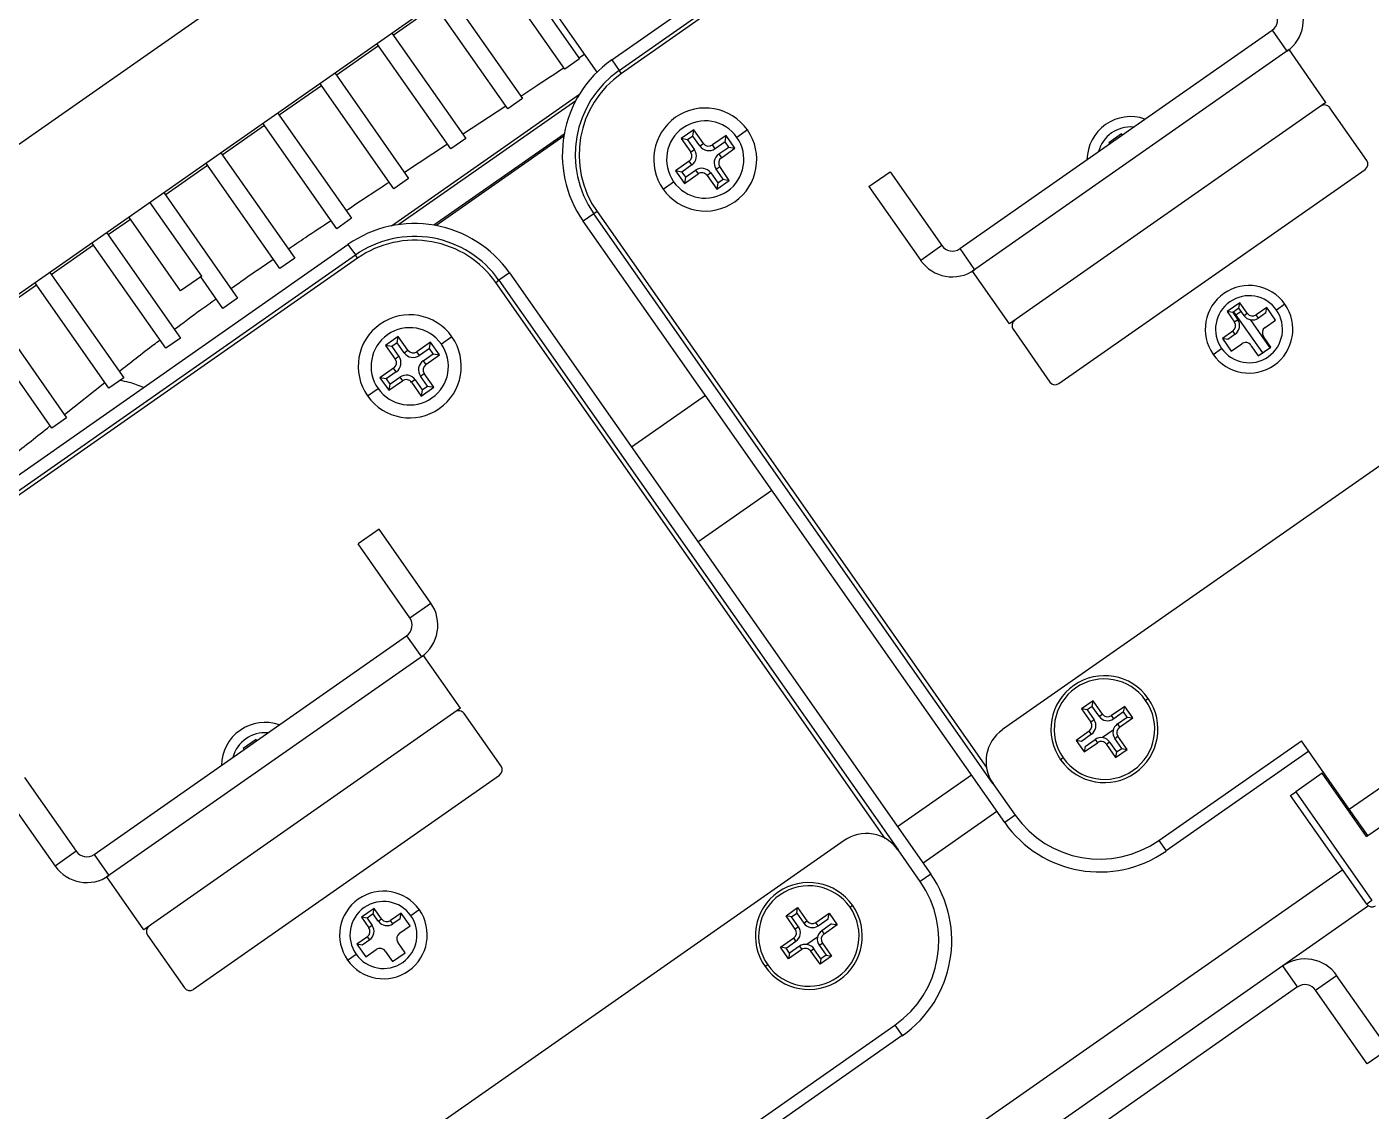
# Model space of a CAD drawing. Header units: millimetres. Extents: x 152904052 to 153933663, y 538271515 to 539240469.
# Drawn here: x 153467364.2 to 153467468.5, y 538580048.2 to 538580132.3 of the extents above; entities that cross this region are included whole.
import ezdxf

# ---------------------------------------------------------------- set-up
doc = ezdxf.new("R2010")
doc.units = ezdxf.units.MM
doc.layers.add('POWR', color=5, linetype='Continuous')

msp = doc.modelspace()

# ---------------------------------------------------------------- linework, layer by layer
at = {"layer": 'POWR', "color": 7}
for p, q in [((153467572.83, 538580269.74), (153467243.36, 538580039.05)), ((153467280.14, 538580053.21), (153467501.32, 538580208.07)), ((153467409.57, 538580129.79), (153467456.26, 538580162.49)), ((153467410.15, 538580128.97), (153467456.84, 538580161.67)), ((153467457.01, 538580161.42), (153467410.32, 538580128.73)), ((153467401.34, 538580138.07), (153467407.07, 538580129.88)), ((153467401.75, 538580138.35), (153467408.42, 538580128.83)), ((153467405.93, 538580129.07), (153467400.19, 538580137.26)), ((153467396.91, 538580134.97), (153467402.65, 538580126.78)), ((153467392.61, 538580131.71), (153467395.88, 538580134)), ((153467401.5, 538580125.98), (153467395.77, 538580134.17)), ((153467392.49, 538580131.87), (153467398.23, 538580123.68)), ((153467436.57, 538580115.13), (153467460.82, 538580132.1)), ((153467460.82, 538580132.1), (153467461.96, 538580130.46)), ((153467388.18, 538580128.61), (153467391.46, 538580130.91)), ((153467397.08, 538580122.88), (153467391.34, 538580131.07)), ((153467407.02, 538580129.95), (153467407.44, 538580130.22)), ((153467462.13, 538580130.58), (153467437.55, 538580113.37)), ((153467464.99, 538580126.48), (153467462.13, 538580130.58)), ((153467407.07, 538580129.88), (153467405.93, 538580129.07)), ((153467409.57, 538580129.79), (153467410.15, 538580128.97)), ((153467388.07, 538580128.78), (153467393.8, 538580120.58)), ((153467410.32, 538580128.73), (153467410.15, 538580128.97)), ((153467383.76, 538580125.51), (153467387.04, 538580127.81)), ((153467392.66, 538580119.78), (153467386.92, 538580127.97)), ((153467392.47, 538580116.9), (153467407.06, 538580127.12)), ((153467406.77, 538580126.61), (153467393.04, 538580117)), ((153467397.99, 538580124.02), (153467401.34, 538580126.21)), ((153467402.65, 538580126.78), (153467401.5, 538580125.98)), ((153467464.99, 538580126.48), (153467440.42, 538580109.28)), ((153467468.15, 538580121.98), (153467465.28, 538580126.07)), ((153467383.64, 538580125.68), (153467389.38, 538580117.49)), ((153467379.34, 538580122.42), (153467382.61, 538580124.71)), ((153467388.23, 538580116.68), (153467382.5, 538580124.87)), ((153467405.88, 538580124.03), (153467395.77, 538580116.95)), ((153467415.94, 538580124.36), (153467414.96, 538580123.68)), ((153467415.85, 538580123.87), (153467415.94, 538580124.36)), ((153467416.68, 538580123.3), (153467415.94, 538580124.36)), ((153467418.45, 538580123.92), (153467417.38, 538580123.18)), ((153467418.36, 538580123.43), (153467418.45, 538580123.92)), ((153467419.13, 538580122.94), (153467418.45, 538580123.92)), ((153467420.1, 538580124.35), (153467419.28, 538580123.77)), ((153467449.13, 538580124.04), (153467448.14, 538580123.35)), ((153467449.18, 538580123.96), (153467449.13, 538580124.04)), ((153467393.47, 538580121.07), (153467396.81, 538580123.26)), ((153467395.91, 538580116.93), (153467405.86, 538580123.9)), ((153467398.23, 538580123.68), (153467397.08, 538580122.88)), ((153467414.96, 538580123.68), (153467415.7, 538580122.61)), ((153467415.45, 538580123.59), (153467414.96, 538580123.68)), ((153467415.85, 538580123.87), (153467415.45, 538580123.59)), ((153467415.45, 538580123.59), (153467415.99, 538580122.81)), ((153467416.4, 538580123.1), (153467415.85, 538580123.87)), ((153467416.4, 538580123.1), (153467416.68, 538580123.3)), ((153467417.58, 538580122.89), (153467417.38, 538580123.18)), ((153467418.36, 538580123.43), (153467417.58, 538580122.89)), ((153467417.87, 538580122.48), (153467418.64, 538580123.02)), ((153467418.07, 538580122.19), (153467419.13, 538580122.94)), ((153467418.64, 538580123.02), (153467418.36, 538580123.43)), ((153467418.64, 538580123.02), (153467419.13, 538580122.94)), ((153467448.14, 538580123.35), (153467448.2, 538580123.27)), ((153467379.22, 538580122.58), (153467384.96, 538580114.39)), ((153467415.58, 538580121.91), (153467414.51, 538580121.17)), ((153467415.78, 538580121.63), (153467415.58, 538580121.91)), ((153467415.99, 538580122.81), (153467415.7, 538580122.61)), ((153467417.87, 538580122.48), (153467418.07, 538580122.19)), ((153467374.91, 538580119.32), (153467378.19, 538580121.61)), ((153467383.81, 538580113.59), (153467378.07, 538580121.78)), ((153467414.51, 538580121.17), (153467415.2, 538580120.19)), ((153467415, 538580121.08), (153467414.51, 538580121.17)), ((153467415.78, 538580121.63), (153467415, 538580121.08)), ((153467415, 538580121.08), (153467415.29, 538580120.67)), ((153467415.2, 538580120.19), (153467416.27, 538580120.93)), ((153467415.29, 538580120.67), (153467416.07, 538580121.22)), ((153467416.07, 538580121.22), (153467416.27, 538580120.93)), ((153467417.25, 538580121.01), (153467416.96, 538580120.81)), ((153467416.96, 538580120.81), (153467417.71, 538580119.74)), ((153467417.25, 538580121.01), (153467417.8, 538580120.23)), ((153467417.66, 538580121.29), (153467417.95, 538580121.5)), ((153467418.2, 538580120.52), (153467417.66, 538580121.29)), ((153467418.69, 538580120.43), (153467417.95, 538580121.5)), ((153467429.52, 538580119.96), (153467431.16, 538580121.1)), ((153467431.16, 538580121.1), (153467435.18, 538580115.37)), ((153467444.27, 538580104.65), (153467468.03, 538580121.28)), ((153467393.8, 538580120.58), (153467392.66, 538580119.78)), ((153467413.55, 538580119.76), (153467414.37, 538580120.33)), ((153467415.29, 538580120.67), (153467415.2, 538580120.19)), ((153467417.71, 538580119.74), (153467418.69, 538580120.43)), ((153467417.8, 538580120.23), (153467417.71, 538580119.74)), ((153467417.8, 538580120.23), (153467418.2, 538580120.52)), ((153467418.2, 538580120.52), (153467418.69, 538580120.43)), ((153467429.52, 538580119.96), (153467433.54, 538580114.22)), ((153467377.75, 538580113), (153467373.73, 538580118.74)), ((153467374.8, 538580119.48), (153467380.53, 538580111.29)), ((153467408.18, 538580117.83), (153467407.36, 538580117.26)), ((153467408.43, 538580118.01), (153467408.18, 538580117.83)), ((153467439.15, 538580073.6), (153467408.18, 538580117.83)), ((153467408.43, 538580118.01), (153467438.65, 538580074.84)), ((153467370.49, 538580116.22), (153467372.21, 538580117.43)), ((153467376.11, 538580111.86), (153467372.09, 538580117.59)), ((153467389.38, 538580117.49), (153467388.23, 538580116.68)), ((153467440.06, 538580070.57), (153467407.36, 538580117.26)), ((153467374.96, 538580107.39), (153467369.23, 538580115.58)), ((153467370.37, 538580116.39), (153467376.11, 538580108.19)), ((153467494.77, 538580116.21), (153467439.89, 538580077.78)), ((153467342.4, 538580082.76), (153467389.09, 538580115.45)), ((153467342.98, 538580081.94), (153467389.67, 538580114.64)), ((153467366.07, 538580113.12), (153467369.34, 538580115.42)), ((153467389.09, 538580115.45), (153467389.67, 538580114.64)), ((153467389.84, 538580114.39), (153467389.67, 538580114.64)), ((153467435.18, 538580115.37), (153467433.54, 538580114.22)), ((153467436.57, 538580115.13), (153467437.72, 538580113.49)), ((153467389.84, 538580114.39), (153467343.15, 538580081.7)), ((153467384.96, 538580114.39), (153467383.81, 538580113.59)), ((153467370.54, 538580104.29), (153467364.8, 538580112.49)), ((153467365.95, 538580113.29), (153467371.69, 538580105.1)), ((153467377.75, 538580113), (153467376.11, 538580111.86)), ((153467379.39, 538580110.49), (153467377.67, 538580112.95)), ((153467400.56, 538580112.5), (153467400.81, 538580112.67)), ((153467430.79, 538580069.34), (153467400.56, 538580112.5)), ((153467401.63, 538580113.24), (153467400.81, 538580112.67)), ((153467400.81, 538580112.67), (153467431.78, 538580068.44)), ((153467401.63, 538580113.24), (153467434.32, 538580066.55)), ((153467440.42, 538580109.28), (153467437.55, 538580113.37)), ((153467361.64, 538580110.03), (153467364.92, 538580112.32)), ((153467380.53, 538580111.29), (153467379.39, 538580110.49)), ((153467458.3, 538580110.93), (153467457.32, 538580110.25)), ((153467458.23, 538580110.51), (153467457.75, 538580110.17)), ((153467458.23, 538580110.51), (153467458.3, 538580110.93)), ((153467458.63, 538580109.94), (153467458.23, 538580110.51)), ((153467458.88, 538580110.11), (153467458.3, 538580110.93)), ((153467460.39, 538580110.57), (153467459.57, 538580109.99)), ((153467460.32, 538580110.14), (153467460.39, 538580110.57)), ((153467461.08, 538580109.58), (153467460.39, 538580110.57)), ((153467461.8, 538580110.82), (153467461.15, 538580110.36)), ((153467366.12, 538580101.2), (153467360.38, 538580109.39)), ((153467361.53, 538580110.19), (153467367.26, 538580102)), ((153467457.75, 538580110.17), (153467457.32, 538580110.25)), ((153467457.32, 538580110.25), (153467457.89, 538580109.43)), ((153467457.75, 538580110.17), (153467458.15, 538580109.6)), ((153467457.82, 538580110.22), (153467460.06, 538580107.03)), ((153467458.15, 538580109.6), (153467457.89, 538580109.43)), ((153467457.99, 538580109.98), (153467458.4, 538580110.27)), ((153467458.63, 538580109.94), (153467458.88, 538580110.11)), ((153467459.1, 538580109.62), (153467460.63, 538580107.44)), ((153467459.75, 538580109.74), (153467459.57, 538580109.99)), ((153467460.32, 538580110.14), (153467459.75, 538580109.74)), ((153467460.26, 538580109.01), (153467461.08, 538580109.58)), ((153467393, 538580108.3), (153467392.02, 538580107.61)), ((153467392.92, 538580107.81), (153467393, 538580108.3)), ((153467393.75, 538580107.24), (153467393, 538580108.3)), ((153467397.16, 538580108.29), (153467396.35, 538580107.71)), ((153467440.71, 538580108.87), (153467443.57, 538580104.77)), ((153467457.77, 538580108.73), (153467456.95, 538580108.16)), ((153467457.95, 538580108.48), (153467457.38, 538580108.08)), ((153467457.95, 538580108.48), (153467457.77, 538580108.73)), ((153467460.71, 538580107.49), (153467460.14, 538580108.31)), ((153467376.11, 538580108.19), (153467374.96, 538580107.39)), ((153467392.02, 538580107.61), (153467392.77, 538580106.55)), ((153467392.51, 538580107.53), (153467392.02, 538580107.61)), ((153467392.92, 538580107.81), (153467392.51, 538580107.53)), ((153467392.51, 538580107.53), (153467393.05, 538580106.75)), ((153467393.46, 538580107.04), (153467392.92, 538580107.81)), ((153467393.46, 538580107.04), (153467393.75, 538580107.24)), ((153467395.51, 538580107.86), (153467394.44, 538580107.12)), ((153467395.42, 538580107.37), (153467394.65, 538580106.83)), ((153467395.42, 538580107.37), (153467395.51, 538580107.86)), ((153467395.71, 538580106.96), (153467395.42, 538580107.37)), ((153467396.2, 538580106.88), (153467395.51, 538580107.86)), ((153467456.23, 538580106.92), (153467456.89, 538580107.38)), ((153467456.95, 538580108.16), (153467457.64, 538580107.17)), ((153467457.38, 538580108.08), (153467456.95, 538580108.16)), ((153467457.64, 538580107.17), (153467458.46, 538580107.75)), ((153467459.16, 538580107.62), (153467459.73, 538580106.81)), ((153467459.73, 538580106.81), (153467460.71, 538580107.49)), ((153467393.05, 538580106.75), (153467392.77, 538580106.55)), ((153467394.65, 538580106.83), (153467394.44, 538580107.12)), ((153467394.93, 538580106.42), (153467395.71, 538580106.96)), ((153467394.93, 538580106.42), (153467395.13, 538580106.13)), ((153467395.13, 538580106.13), (153467396.2, 538580106.88)), ((153467395.71, 538580106.96), (153467396.2, 538580106.88)), ((153467392.64, 538580105.85), (153467391.58, 538580105.11)), ((153467392.84, 538580105.57), (153467392.07, 538580105.02)), ((153467392.35, 538580104.61), (153467393.13, 538580105.16)), ((153467392.84, 538580105.57), (153467392.64, 538580105.85)), ((153467393.13, 538580105.16), (153467393.33, 538580104.87)), ((153467394.72, 538580105.23), (153467395.01, 538580105.44)), ((153467395.27, 538580104.46), (153467394.72, 538580105.23)), ((153467395.76, 538580104.37), (153467395.01, 538580105.44)), ((153467367.09, 538580102.25), (153467370.23, 538580104.74)), ((153467371.69, 538580105.1), (153467370.54, 538580104.29)), ((153467390.61, 538580103.7), (153467391.43, 538580104.27)), ((153467391.58, 538580105.11), (153467392.27, 538580104.13)), ((153467392.07, 538580105.02), (153467391.58, 538580105.11)), ((153467392.07, 538580105.02), (153467392.35, 538580104.61)), ((153467392.27, 538580104.13), (153467393.33, 538580104.87)), ((153467392.35, 538580104.61), (153467392.27, 538580104.13)), ((153467394.31, 538580104.95), (153467394.03, 538580104.75)), ((153467394.03, 538580104.75), (153467394.77, 538580103.68)), ((153467394.31, 538580104.95), (153467394.86, 538580104.17)), ((153467394.77, 538580103.68), (153467395.76, 538580104.37)), ((153467394.86, 538580104.17), (153467394.77, 538580103.68)), ((153467394.86, 538580104.17), (153467395.27, 538580104.46)), ((153467395.27, 538580104.46), (153467395.76, 538580104.37)), ((153467411.09, 538580099.73), (153467416.83, 538580103.74)), ((153467367.26, 538580102), (153467366.12, 538580101.2)), ((153467416.25, 538580092.36), (153467421.99, 538580096.37)), ((153467391.51, 538580093.34), (153467389.88, 538580092.2)), ((153467395.53, 538580087.61), (153467391.51, 538580093.34)), ((153467393.89, 538580086.46), (153467389.88, 538580092.2)), ((153467393.89, 538580086.46), (153467395.53, 538580087.61)), ((153467369.4, 538580068.09), (153467393.64, 538580085.07)), ((153467393.64, 538580085.07), (153467394.79, 538580083.43)), ((153467394.96, 538580083.55), (153467370.38, 538580066.34)), ((153467397.82, 538580079.45), (153467394.96, 538580083.55)), ((153467450.99, 538580080.06), (153467451.2, 538580080.2)), ((153467397.82, 538580079.45), (153467373.25, 538580062.24)), ((153467446.93, 538580080.02), (153467446.03, 538580079.39)), ((153467446.45, 538580079.31), (153467446.03, 538580079.39)), ((153467446.03, 538580079.39), (153467446.74, 538580078.36)), ((153467446.85, 538580079.59), (153467446.45, 538580079.31)), ((153467446.45, 538580079.31), (153467447, 538580078.54)), ((153467446.85, 538580079.59), (153467446.93, 538580080.02)), ((153467447.39, 538580078.82), (153467446.85, 538580079.59)), ((153467447.65, 538580078.99), (153467446.93, 538580080.02)), ((153467449.37, 538580079.59), (153467448.34, 538580078.87)), ((153467449.29, 538580079.16), (153467448.52, 538580078.62)), ((153467449.29, 538580079.16), (153467449.37, 538580079.59)), ((153467449.57, 538580078.76), (153467449.29, 538580079.16)), ((153467450, 538580078.69), (153467449.37, 538580079.59)), ((153467400.98, 538580074.95), (153467398.11, 538580079.04)), ((153467447, 538580078.54), (153467446.74, 538580078.36)), ((153467447.39, 538580078.82), (153467447.65, 538580078.99)), ((153467448.52, 538580078.62), (153467448.34, 538580078.87)), ((153467448.8, 538580078.22), (153467449.57, 538580078.76)), ((153467448.8, 538580078.22), (153467448.97, 538580077.97)), ((153467448.97, 538580077.97), (153467450, 538580078.69)), ((153467449.57, 538580078.76), (153467450, 538580078.69)), ((153467381.96, 538580077.01), (153467380.97, 538580076.32)), ((153467382.01, 538580076.93), (153467381.96, 538580077.01)), ((153467446.62, 538580077.67), (153467445.6, 538580076.95)), ((153467446.8, 538580077.42), (153467446.03, 538580076.87)), ((153467446.3, 538580076.48), (153467447.08, 538580077.02)), ((153467446.8, 538580077.42), (153467446.62, 538580077.67)), ((153467447.08, 538580077.02), (153467447.25, 538580076.77)), ((153467448.47, 538580077.74), (153467447.64, 538580077.16)), ((153467448.6, 538580077.1), (153467448.85, 538580077.27)), ((153467449.14, 538580076.33), (153467448.6, 538580077.1)), ((153467449.57, 538580076.25), (153467448.85, 538580077.27)), ((153467380.97, 538580076.32), (153467381.03, 538580076.24)), ((153467446.03, 538580076.87), (153467445.6, 538580076.95)), ((153467445.6, 538580076.95), (153467446.23, 538580076.05)), ((153467446.25, 538580076.19), (153467446.17, 538580076.13)), ((153467446.23, 538580076.05), (153467447.25, 538580076.77)), ((153467446.3, 538580076.48), (153467446.23, 538580076.05)), ((153467448.2, 538580076.82), (153467447.95, 538580076.64)), ((153467447.95, 538580076.64), (153467448.67, 538580075.62)), ((153467448.2, 538580076.82), (153467448.74, 538580076.05)), ((153467448.67, 538580075.62), (153467449.57, 538580076.25)), ((153467448.74, 538580076.05), (153467448.67, 538580075.62)), ((153467448.74, 538580076.05), (153467449.14, 538580076.33)), ((153467449.14, 538580076.33), (153467449.57, 538580076.25)), ((153467452.02, 538580069.18), (153467463.08, 538580076.92)), ((153467463.65, 538580076.1), (153467452.59, 538580068.36)), ((153467466.8, 538580071.6), (153467463.08, 538580076.92)), ((153467466.8, 538580071.6), (153467473.36, 538580076.18)), ((153467444.6, 538580075.58), (153467444.4, 538580075.44)), ((153467363.99, 538580074.07), (153467368.01, 538580068.34)), ((153467377.1, 538580057.62), (153467400.86, 538580074.25)), ((153467437.48, 538580074.25), (153467431.74, 538580070.24)), ((153467464.7, 538580074.39), (153467462.65, 538580072.96)), ((153467464.7, 538580074.39), (153467464.8, 538580074.46)), ((153467468.14, 538580069.48), (153467464.7, 538580074.39)), ((153467468.24, 538580069.55), (153467474.79, 538580074.14)), ((153467362.35, 538580072.92), (153467366.37, 538580067.19)), ((153467439.15, 538580073.6), (153467440.88, 538580071.14)), ((153467462.24, 538580072.67), (153467462.65, 538580072.96)), ((153467462.65, 538580072.96), (153467468.56, 538580064.52)), ((153467468.15, 538580064.24), (153467462.24, 538580072.67)), ((153467439.45, 538580071.43), (153467433.72, 538580067.41)), ((153467440.88, 538580071.14), (153467440.06, 538580070.57)), ((153467468.24, 538580069.55), (153467466.8, 538580071.6)), ((153467467.91, 538580069.81), (153467467.97, 538580069.93)), ((153467467.97, 538580069.72), (153467468.07, 538580069.79)), ((153467427.6, 538580069.17), (153467372.72, 538580030.74)), ((153467452.02, 538580069.18), (153467452.59, 538580068.36)), ((153467468.14, 538580069.48), (153467468.24, 538580069.55)), ((153467368.01, 538580068.34), (153467366.37, 538580067.19)), ((153467369.4, 538580068.09), (153467370.55, 538580066.45)), ((153467433.5, 538580065.98), (153467431.78, 538580068.44)), ((153467466.29, 538580066.9), (153467428.8, 538580040.65)), ((153467434.32, 538580066.55), (153467433.5, 538580065.98)), ((153467373.25, 538580062.24), (153467370.38, 538580066.34)), ((153467468.56, 538580064.52), (153467468.15, 538580064.24)), ((153467391.13, 538580063.9), (153467390.15, 538580063.21)), ((153467391.06, 538580063.47), (153467390.58, 538580063.14)), ((153467391.06, 538580063.47), (153467391.13, 538580063.9)), ((153467391.45, 538580062.91), (153467391.06, 538580063.47)), ((153467391.71, 538580063.08), (153467391.13, 538580063.9)), ((153467393.22, 538580063.53), (153467392.4, 538580062.96)), ((153467393.15, 538580063.1), (153467393.22, 538580063.53)), ((153467393.91, 538580062.55), (153467393.22, 538580063.53)), ((153467394.63, 538580063.79), (153467393.98, 538580063.33)), ((153467423.09, 538580063.33), (153467423.99, 538580063.96)), ((153467423.52, 538580063.25), (153467423.92, 538580063.53)), ((153467423.92, 538580063.53), (153467423.99, 538580063.96)), ((153467423.92, 538580063.53), (153467424.46, 538580062.76)), ((153467423.99, 538580063.96), (153467424.71, 538580062.93)), ((153467425.41, 538580062.81), (153467426.43, 538580063.53)), ((153467426.35, 538580063.1), (153467426.43, 538580063.53)), ((153467426.43, 538580063.53), (153467427.06, 538580062.63)), ((153467428.06, 538580064), (153467428.26, 538580064.14)), ((153467468.3, 538580064.1), (153467461.64, 538580059.44)), ((153467390.15, 538580063.21), (153467390.72, 538580062.39)), ((153467390.58, 538580063.14), (153467390.15, 538580063.21)), ((153467390.58, 538580063.14), (153467390.97, 538580062.57)), ((153467390.97, 538580062.57), (153467390.72, 538580062.39)), ((153467391.45, 538580062.91), (153467391.71, 538580063.08)), ((153467392.58, 538580062.71), (153467392.4, 538580062.96)), ((153467393.15, 538580063.1), (153467392.58, 538580062.71)), ((153467393.09, 538580061.98), (153467393.91, 538580062.55)), ((153467423.81, 538580062.3), (153467423.09, 538580063.33)), ((153467423.52, 538580063.25), (153467423.09, 538580063.33)), ((153467424.06, 538580062.48), (153467423.52, 538580063.25)), ((153467424.06, 538580062.48), (153467423.81, 538580062.3)), ((153467424.46, 538580062.76), (153467424.71, 538580062.93)), ((153467425.58, 538580062.56), (153467425.41, 538580062.81)), ((153467425.58, 538580062.56), (153467426.35, 538580063.1)), ((153467426.63, 538580062.7), (153467425.86, 538580062.16)), ((153467427.06, 538580062.63), (153467426.04, 538580061.91)), ((153467426.63, 538580062.7), (153467427.06, 538580062.63)), ((153467427, 538580062.71), (153467426.92, 538580062.65)), ((153467373.54, 538580061.83), (153467376.4, 538580057.74)), ((153467390.6, 538580061.7), (153467389.78, 538580061.12)), ((153467390.78, 538580061.45), (153467390.21, 538580061.05)), ((153467390.78, 538580061.45), (153467390.6, 538580061.7)), ((153467422.66, 538580060.89), (153467423.69, 538580061.61)), ((153467423.09, 538580060.81), (153467423.86, 538580061.36)), ((153467423.86, 538580061.36), (153467423.69, 538580061.61)), ((153467425.54, 538580061.68), (153467424.7, 538580061.1)), ((153467425.86, 538580062.16), (153467426.04, 538580061.91)), ((153467389.06, 538580059.89), (153467389.72, 538580060.34)), ((153467389.78, 538580061.12), (153467390.47, 538580060.14)), ((153467390.21, 538580061.05), (153467389.78, 538580061.12)), ((153467390.47, 538580060.14), (153467391.29, 538580060.71)), ((153467391.99, 538580060.59), (153467392.56, 538580059.77)), ((153467392.56, 538580059.77), (153467393.54, 538580060.46)), ((153467393.54, 538580060.46), (153467392.97, 538580061.28)), ((153467423.29, 538580059.99), (153467422.66, 538580060.89)), ((153467423.09, 538580060.81), (153467422.66, 538580060.89)), ((153467423.37, 538580060.42), (153467423.09, 538580060.81)), ((153467424.32, 538580060.71), (153467423.29, 538580059.99)), ((153467423.37, 538580060.42), (153467423.29, 538580059.99)), ((153467424.14, 538580060.96), (153467423.37, 538580060.42)), ((153467424.14, 538580060.96), (153467424.32, 538580060.71)), ((153467425.26, 538580060.76), (153467425.01, 538580060.58)), ((153467425.73, 538580059.56), (153467425.01, 538580060.58)), ((153467425.8, 538580059.99), (153467425.26, 538580060.76)), ((153467425.66, 538580061.04), (153467425.91, 538580061.21)), ((153467425.66, 538580061.04), (153467426.2, 538580060.27)), ((153467426.2, 538580060.27), (153467425.8, 538580059.99)), ((153467425.91, 538580061.21), (153467426.63, 538580060.19)), ((153467426.2, 538580060.27), (153467426.63, 538580060.19)), ((153467421.67, 538580059.52), (153467421.46, 538580059.38)), ((153467426.63, 538580060.19), (153467425.73, 538580059.56)), ((153467425.8, 538580059.99), (153467425.73, 538580059.56)), ((153467461.64, 538580059.44), (153467437.4, 538580042.46)), ((153467462.79, 538580057.8), (153467461.64, 538580059.44)), ((153467464.18, 538580057.55), (153467465.82, 538580058.7)), ((153467469.84, 538580052.97), (153467465.82, 538580058.7)), ((153467462.79, 538580057.8), (153467438.54, 538580040.82)), ((153467468.2, 538580051.82), (153467464.18, 538580057.55)), ((153467402.46, 538580034.48), (153467431.54, 538580054.84)), ((153467432.11, 538580054.02), (153467403.03, 538580033.66)), ((153467431.54, 538580054.84), (153467432.11, 538580054.02)), ((153467469.84, 538580052.97), (153467468.2, 538580051.82))]:
    msp.add_line(p, q, dxfattribs=at)
for centre, radius, start, end in [((153467460.24, 538580132.92), 3, 305, 35), ((153467460.24, 538580132.92), 1, 305, 35), ((153467414.73, 538580122.42), 9, 125, 215), ((153467414.73, 538580122.42), 8, 125, 215), ((153467414.73, 538580122.42), 7.7, 125, 215), ((153467416.82, 538580122.05), 4, 35, 215), ((153467464.87, 538580125.79), 0.5, 35, 125), ((153467416.82, 538580122.05), 3, 35, 215), ((153467449.84, 538580121.98), 3.4, 71.0319, 178.9681), ((153467416.82, 538580122.05), 4, 215, 35), ((153467449.84, 538580121.98), 2.6, 85.2849, 164.7151), ((153467416.82, 538580122.05), 3, 215, 35), ((153467417.09, 538580123.59), 0.851, 215, 305), ((153467417.09, 538580123.59), 0.5, 215, 305), ((153467415.29, 538580122.32), 0.5, 305, 35), ((153467415.29, 538580122.32), 0.851, 305, 35), ((153467418.36, 538580121.78), 0.851, 125, 215), ((153467418.36, 538580121.78), 0.5, 125, 215), ((153467467.74, 538580121.69), 0.5, 305, 35), ((153467416.55, 538580120.52), 0.851, 35, 125), ((153467416.55, 538580120.52), 0.5, 35, 125), ((153467394.26, 538580108.08), 9, 35, 125), ((153467394.26, 538580108.08), 8, 35, 125), ((153467394.26, 538580108.08), 7.7, 35, 125), ((153467435.99, 538580115.94), 1, 215, 305), ((153467435.99, 538580115.94), 3, 215, 305), ((153467459.02, 538580108.87), 3.4, 35, 215), ((153467459.02, 538580108.87), 2.6, 35, 215), ((153467459.02, 538580108.87), 3.4, 215, 35), ((153467459.02, 538580108.87), 2.6, 215, 35), ((153467393.89, 538580105.99), 4, 35, 215), ((153467441.12, 538580109.15), 0.5, 125, 215), ((153467457.48, 538580109.14), 0.5, 305, 35), ((153467457.48, 538580109.14), 0.807, 305, 35), ((153467459.29, 538580110.4), 0.807, 215, 305), ((153467459.29, 538580110.4), 0.5, 215, 305), ((153467393.89, 538580105.99), 4, 215, 35), ((153467393.89, 538580105.99), 3, 35, 215), ((153467460.55, 538580108.6), 0.5, 125, 215), ((153467393.89, 538580105.99), 3, 215, 35), ((153467394.16, 538580107.53), 0.5, 215, 305), ((153467458.75, 538580107.34), 0.5, 35, 125), ((153467392.36, 538580106.26), 0.5, 305, 35), ((153467392.36, 538580106.26), 0.851, 305, 35), ((153467394.16, 538580107.53), 0.851, 215, 305), ((153467395.42, 538580105.72), 0.851, 125, 215), ((153467393.62, 538580104.46), 0.851, 35, 125), ((153467395.42, 538580105.72), 0.5, 125, 215), ((153467393.62, 538580104.46), 0.5, 35, 125), ((153467443.98, 538580105.06), 0.5, 215, 305), ((153467393.07, 538580085.89), 3, 305, 35), ((153467393.07, 538580085.89), 1, 305, 35), ((153467447.8, 538580077.82), 4.15, 35, 215), ((153467447.8, 538580077.82), 3.9, 35, 215), ((153467447.8, 538580077.82), 4.15, 215, 35), ((153467397.7, 538580078.75), 0.5, 35, 125), ((153467447.8, 538580077.82), 3.9, 215, 35), ((153467382.67, 538580074.94), 3.4, 71.0319, 178.9681), ((153467446.33, 538580078.08), 0.5, 305, 35), ((153467446.33, 538580078.08), 0.807, 305, 35), ((153467448.05, 538580079.28), 0.807, 215, 305), ((153467448.05, 538580079.28), 0.5, 215, 305), ((153467449.26, 538580077.56), 0.807, 125, 215), ((153467382.67, 538580074.94), 2.6, 85.2849, 164.7151), ((153467441.61, 538580075.32), 3, 125, 215), ((153467447.54, 538580076.36), 0.807, 35, 125), ((153467449.26, 538580077.56), 0.5, 125, 215), ((153467447.54, 538580076.36), 0.5, 35, 125), ((153467400.57, 538580074.66), 0.5, 305, 35), ((153467447.43, 538580075.73), 8, 215, 305), ((153467429.32, 538580066.72), 3, 35, 125), ((153467447.43, 538580075.73), 9, 215, 305), ((153467368.82, 538580068.91), 1, 215, 305), ((153467368.82, 538580068.91), 3, 215, 305), ((153467426.95, 538580061.39), 9, 305, 35), ((153467424.86, 538580061.76), 4.15, 35, 215), ((153467424.86, 538580061.76), 3.9, 35, 215), ((153467426.95, 538580061.39), 8, 305, 35), ((153467391.85, 538580061.84), 3.4, 35, 215), ((153467391.85, 538580061.84), 3.4, 215, 35), ((153467391.85, 538580061.84), 2.6, 35, 215), ((153467424.86, 538580061.76), 4.15, 215, 35), ((153467424.86, 538580061.76), 3.9, 215, 35), ((153467468.56, 538580064.52), 0.5, 215, 305), ((153467373.95, 538580062.12), 0.5, 125, 215), ((153467391.85, 538580061.84), 2.6, 215, 35), ((153467390.31, 538580062.11), 0.5, 305, 35), ((153467390.31, 538580062.11), 0.807, 305, 35), ((153467392.12, 538580063.37), 0.807, 215, 305), ((153467392.12, 538580063.37), 0.5, 215, 305), ((153467423.4, 538580062.02), 0.807, 305, 35), ((153467425.12, 538580063.22), 0.807, 215, 305), ((153467425.12, 538580063.22), 0.5, 215, 305), ((153467393.38, 538580061.57), 0.5, 125, 215), ((153467423.4, 538580062.02), 0.5, 305, 35), ((153467426.32, 538580061.5), 0.807, 125, 215), ((153467426.32, 538580061.5), 0.5, 125, 215), ((153467391.58, 538580060.3), 0.5, 35, 125), ((153467424.6, 538580060.3), 0.807, 35, 125), ((153467424.6, 538580060.3), 0.5, 35, 125), ((153467463.37, 538580056.98), 3, 35, 125), ((153467376.81, 538580058.02), 0.5, 215, 305), ((153467463.37, 538580056.98), 1, 35, 125)]:
    msp.add_arc(centre, radius, start, end, dxfattribs=at)
for points, knots in [([(153467402.51, 538580126.98), (153467402.92, 538580127.25), (153467404.04, 538580127.98), (153467405.15, 538580128.72), (153467405.85, 538580129.18)], [0, 0, 0, 0, 0.373568, 1, 1, 1, 1]), ([(153467388.96, 538580118.09), (153467389.83, 538580118.68), (153467390.93, 538580119.41), (153467392.07, 538580120.15), (153467392.29, 538580120.3)], [0, 0, 0, 0, 0.79895, 1, 1, 1, 1]), ([(153467384.46, 538580115.1), (153467384.9, 538580115.4), (153467385.98, 538580116.13), (153467387.12, 538580116.88), (153467387.79, 538580117.32)], [0, 0, 0, 0, 0.408579, 1, 1, 1, 1]), ([(153467380.01, 538580112.03), (153467380.55, 538580112.41), (153467381.61, 538580113.17), (153467382.74, 538580113.93), (153467383.3, 538580114.31)], [0, 0, 0, 0, 0.503739, 1, 1, 1, 1]), ([(153467375.63, 538580108.87), (153467376.3, 538580109.37), (153467377.33, 538580110.15), (153467378.46, 538580110.94), (153467378.87, 538580111.23)], [0, 0, 0, 0, 0.641128, 1, 1, 1, 1]), ([(153467371.33, 538580105.6), (153467372.21, 538580106.29), (153467373.23, 538580107.09), (153467374.35, 538580107.92), (153467374.51, 538580108.04)], [0, 0, 0, 0, 0.858615, 1, 1, 1, 1]), ([(153467373.23, 538580104.35), (153467372.87, 538580104.49), (153467372.27, 538580104.73), (153467371.64, 538580104.85), (153467371.4, 538580104.9)], [0, 0, 0, 0, 0.612819, 1, 1, 1, 1]), ([(153467360.19, 538580096.82), (153467361.1, 538580097.53), (153467362.92, 538580098.94), (153467364.85, 538580100.46), (153467365.92, 538580101.32), (153467365.99, 538580101.38)], [0, 0, 0, 0, 0.482279, 0.964558, 1, 1, 1, 1])]:
    msp.add_open_spline(points, degree=3, knots=knots, dxfattribs=at)

doc.saveas('drawing.dxf')
